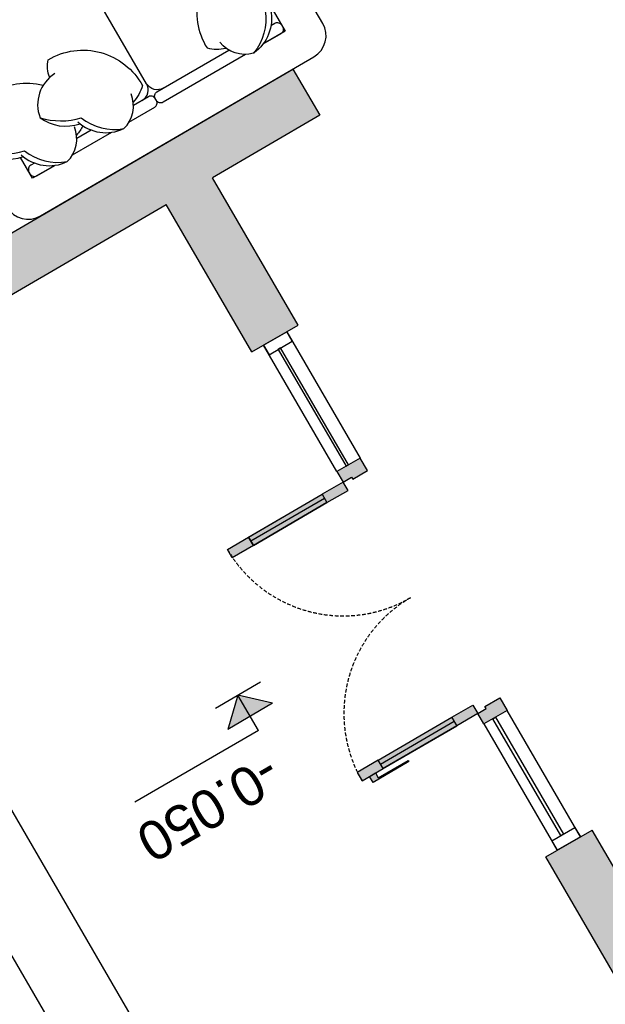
# Model space of a CAD drawing. Header units: millimetres. Extents: x 403824132 to 733479728, y 1974822364 to 2151530530.
# Drawn here: x 568631838 to 568634247, y 2063059367 to 2063063417 of the extents above; entities that cross this region are included whole.
import ezdxf
from ezdxf.enums import TextEntityAlignment as Align

# ---------------------------------------------------------------- set-up
doc = ezdxf.new("R2010")
doc.units = ezdxf.units.MM
doc.linetypes.add('HIDDEN', pattern=[0.75, 0.5, -0.25])
for name, color, linetype, lineweight in [('A-HATCH', 251, 'Continuous', 5), ('A-KY HIEU', 34, 'Continuous', 20), ('A-TEXT', 7, 'Continuous', 18), ('E- THAY', 9, 'Continuous', 20), ('E- Tuong', 4, 'Continuous', 13), ('E-NoiThat', 32, 'Continuous', 9), ('LD-CUA', 146, 'Continuous', 13), ('LD-THAY', 9, 'Continuous', 13)]:
    doc.layers.add(name, color=color, linetype=linetype, lineweight=lineweight)
doc.styles.add('A1-arial', font='arial.ttf')

# ---------------------------------------------------------------- blocks, each defined once
blk = doc.blocks.new('*U246')
h = blk.add_hatch(color=253)
h.dxf.hatch_style = 1
h.paths.add_polyline_path([(50, 450), (90, 450), (90, 550), (50, 550)])
h.paths.add_polyline_path([(50, 100), (90, 100), (90, 0), (50, 0)])
h = blk.add_hatch(color=253)
h.dxf.hatch_style = 1
h.paths.add_polyline_path([(1150, 100), (1110, 100), (1110, 0), (1150, 0)])
h.paths.add_polyline_path([(1150, 450), (1110, 450), (1110, 550), (1150, 550)])
h = blk.add_hatch(color=254)
h.dxf.hatch_style = 1
h.paths.add_polyline_path([(21.7, 344.5), (21.7, 514.1), (50, 514.1), (50, 485.9), (27.4, 485.9), (27.4, 344.5)])
h = blk.add_hatch(color=254)
h.dxf.hatch_style = 1
h.paths.add_polyline_path([(50, 450), (90, 450), (90, 100), (50, 100)])
h = blk.add_hatch(color=254)
h.dxf.hatch_style = 1
h.paths.add_polyline_path([(1110, 450), (1150, 450), (1150, 100), (1110, 100)])
h = blk.add_hatch(color=253)
h.dxf.hatch_style = 1
h.paths.add_polyline_path([(0, 0), (50, 0), (50, -40), (60, -40), (60, -110), (0, -110)])
h = blk.add_hatch(color=253)
h.dxf.hatch_style = 1
h.paths.add_polyline_path([(1200, 0), (1150, 0), (1150, -40), (1140, -40), (1140, -110), (1200, -110)])
at = {"linetype": 'Continuous'}
blk.add_line((70, 100), (70, 450), dxfattribs=at)
for p, q in [((90, 450), (90, 100)), ((1110, 450), (1110, 100)), ((1130, 100), (1130, 450))]:
    blk.add_line(p, q)
for points in [[(50, 450), (90, 450), (90, 550), (50, 550), (50, 450)], [(1150, 450), (1110, 450), (1110, 550), (1150, 550), (1150, 450)], [(50, 452.9), (50, 100)], [(1150, 452.9), (1150, 100)], [(50, 100), (90, 100), (90, 0), (50, 0), (50, 100)], [(1150, 100), (1110, 100), (1110, 0), (1150, 0), (1150, 100)]]:
    blk.add_lwpolyline(points)
at = {"linetype": 'HIDDEN', "ltscale": 30}
for points in [[(600, 0, 0.414214), (50, 550, 0.414214)], [(600, 0, -0.414214), (1150, 550, -0.414214)]]:
    blk.add_lwpolyline(points, format="xyb", dxfattribs=at)
for points in [[(21.7, 344.5), (21.7, 514.1), (50, 514.1), (50, 485.9), (27.4, 485.9), (27.4, 344.5)], [(50, 450), (90, 450), (90, 100), (50, 100)], [(1110, 450), (1150, 450), (1150, 100), (1110, 100)], [(0, 0), (50, 0), (50, -40), (60, -40), (60, -110), (0, -110)], [(1200, 0), (1150, 0), (1150, -40), (1140, -40), (1140, -110), (1200, -110)]]:
    blk.add_lwpolyline(points, close=True)
blk = doc.blocks.new('cotxaytho')
at = {"layer": 'A-KY HIEU'}
h = blk.add_hatch(color=256, dxfattribs=at)
h.paths.add_polyline_path([(200, 187.5), (0, 187.5), (0, 0)])
h.paths.add_polyline_path([(0, 187.5), (-200, 187.5), (0, 0)])
for p, q in [((0, 312.5), (0, 0)), ((0, 312.5), (1100, 312.5)), ((-200, 187.5), (0, 0)), ((-200, 187.5), (200, 187.5)), ((0, 0), (200, 187.5)), ((-200, 0), (200, 0))]:
    blk.add_line(p, q, dxfattribs=at)
at = {"color": 6, "style": 'A1-arial'}
blk.add_attdef('-0.050', (35, 401.7), '', height=250, dxfattribs=at)
blk = doc.blocks.new('taaa')
at = {"layer": 'E-NoiThat'}
for p, q in [((6871776.9, 59536), (6870476.9, 59536)), ((6870376.9, 59436), (6870376.9, 58836)), ((6871876.9, 58836), (6871876.9, 59436)), ((6870476.9, 58736), (6871076.9, 58736)), ((6871176.9, 58736), (6871776.9, 58736))]:
    blk.add_line(p, q, dxfattribs=at)
for points in [[(6870408.8, 59186.5, -0.14773), (6870554.9, 59272.4, -0.213343), (6870683.8, 59398.4, -0.178662)], [(6870565.1, 59336), (6870546.9, 59336, -0.414214), (6870526.9, 59356), (6870526.9, 59366, -0.414214), (6870546.9, 59386)], [(6870534.7, 59279.3, -0.306663), (6870683.8, 59398.4, -0.30633), (6870781.3, 59289.6, 0.872847)], [(6870546.9, 59386), (6870632.1, 59386, -0.414214)], [(6870715.3, 59386), (6871106.9, 59386, -0.414214), (6871126.9, 59366), (6871126.9, 59356, -0.414214), (6871106.9, 59336), (6870765.6, 59336, -0.414214)], [(6871269.2, 59386), (6871146.9, 59386, 0.414214), (6871126.9, 59366), (6871126.9, 59356, 0.414214), (6871146.9, 59336), (6871218.9, 59336, 0.414214)], [(6871449.8, 59279.3, 0.306663), (6871300.7, 59398.4, 0.30633), (6871203.3, 59289.6, -0.872847)], [(6871575.8, 59186.5, 0.14773), (6871429.6, 59272.4, 0.213343), (6871300.7, 59398.4, 0.178662)], [(6871719.2, 59279.3, 0.306663), (6871570, 59398.4, 0.30633), (6871472.6, 59289.6, -0.872847)], [(6871845.1, 59186.5, 0.14773), (6871699, 59272.4, 0.213343), (6871570, 59398.4, 0.178662)], [(6871621.7, 59386), (6871726.9, 59386), (6871726.9, 59287.7, 0.414214)], [(6871706.9, 59386), (6871621.7, 59386, 0.414214)], [(6871688.8, 59336), (6871706.9, 59336, 0.414214), (6871726.9, 59356), (6871726.9, 59366, 0.414214), (6871706.9, 59386)], [(6871076.9, 59336, -0.414214), (6871126.9, 59286), (6871126.9, 58786, -0.414214)], [(6871176.9, 59336, 0.414214), (6871126.9, 59286), (6871126.9, 58786, 0.414214)], [(6871419.4, 59336), (6871488.2, 59336, 0.414214)], [(6870526.8, 59063.5, 0.165541), (6870557.8, 58997.4, 0.425989), (6870838.6, 59283.9, 0.121523), (6870771.9, 59323.3, -7.115464)], [(6871457.7, 59063.5, -0.165541), (6871426.8, 58997.4, -0.425989), (6871145.9, 59283.9, -0.121523), (6871212.6, 59323.3, 7.115464)], [(6871440, 59303.8, -0.071865), (6871482, 59323.3, 7.115464)], [(6870552, 59060.4, -0.356772), (6870408.8, 59186.5, -0.249542), (6870538.6, 59290.3, 9.61688)], [(6871432.5, 59060.4, 0.356772), (6871575.8, 59186.5, 0.249542), (6871445.9, 59290.3, -9.61688)], [(6871701.8, 59060.4, 0.356772), (6871845.1, 59186.5, 0.249542), (6871715.3, 59290.3, -9.61688)], [(6870376.9, 58986, 0.414214), (6870426.9, 58936), (6870476.9, 58936, 0.414214), (6870526.9, 58986), (6870526.9, 59063.5)], [(6871727, 59063.5, -0.165541), (6871696.1, 58997.4, -0.200231), (6871497.6, 59077.9, -0.121523)], [(6871726.9, 59063.5), (6871726.9, 58986, 0.414214), (6871776.9, 58936), (6871826.9, 58936, 0.414214), (6871876.9, 58986)]]:
    blk.add_lwpolyline(points, format="xyb", dxfattribs=at)
for points in [[(6870526.9, 59287.7), (6870526.9, 59386), (6870632.1, 59386)], [(6871352.4, 59386), (6871538.6, 59386)]]:
    blk.add_lwpolyline(points, dxfattribs=at)
for centre, radius, start, end in [((6870476.9, 59436), 100, 90, 180), ((6871776.9, 59436), 100, 0, 90), ((6870476.9, 58836), 100, 180, 270), ((6871776.9, 58836), 100, 270, 0), ((6871076.9, 58786), 50, 270, 0), ((6871176.9, 58786), 50, 180, 270)]:
    blk.add_arc(centre, radius, start, end, dxfattribs=at)
blk = doc.blocks.new('sooffa')
at = {"layer": 'E- Tuong'}
blk.add_blockref('taaa', (2357.4, 1519.2), dxfattribs=at)
blk = doc.blocks.new('TANG 1 BT3')
at = {"layer": 'A-HATCH'}
h = blk.add_hatch(color=256, dxfattribs=at)
h.dxf.hatch_style = 1
h.paths.add_polyline_path([(7080585, 935785.8), (7080365, 935785.8), (7080365, 934096.1), (7080365, 934096.1), (7080585, 934096.1)])
h.paths.add_polyline_path([(7080365, 945515.8), (7076585.1, 945515.8), (7076585.1, 945515.8), (7076585.1, 945295.8), (7080365, 945295.8)])
h.paths.add_polyline_path([(7076585.1, 945515.8), (7073665.1, 945515.8), (7073665.1, 945295.8), (7073975.1, 945295.8), (7073975.1, 945004.8), (7074085.1, 945004.8), (7074085.1, 945295.8), (7076585.1, 945295.8)])
h.paths.add_polyline_path([(7072465.1, 945515.8), (7072085.1, 945515.8), (7072085.1, 945295.8), (7072465.1, 945295.8)])
h.paths.add_polyline_path([(7072085.1, 945295.8), (7071975.1, 945295.8), (7071865.1, 945295.8), (7071865.1, 941915.9), (7072085.1, 941915.9), (7072085.1, 942949.8), (7072235.1, 942949.8), (7072235.1, 941805.9), (7072085.1, 941805.9), (7072085.1, 941695.9), (7073065.1, 941695.9), (7073065.1, 941805.9), (7072290.1, 941805.9), (7072290.1, 943004.8), (7072085.1, 943004.8), (7072085.1, 944094.8), (7073975.1, 944094.8), (7073975.1, 941805.9), (7073865.1, 941805.9), (7073865.1, 941695.9), (7074185.1, 941695.9), (7074185.1, 941805.9), (7074085.1, 941805.9), (7074085.1, 944304.8), (7073975.1, 944304.8), (7073975.1, 944204.8), (7072085.1, 944204.8)])
h.paths.add_polyline_path([(7072085.1, 941695.9), (7071865.1, 941695.9), (7071865.1, 940680.9), (7072085.1, 940680.9)])
h.paths.add_polyline_path([(7076365.1, 941805.9), (7075085.1, 941805.9), (7075085.1, 941695.9), (7076365.1, 941695.9)])
h.paths.add_polyline_path([(7080585, 942345.8), (7080365, 942345.8), (7080365, 941915.9), (7080475, 941915.9), (7080585, 941915.9)])
h.paths.add_polyline_path([(7080805, 942115.8), (7080585, 942115.8), (7080585, 941915.9), (7080585, 941695.9), (7080242.6, 941695.9), (7080242.6, 941475.8), (7080804.9, 941475.8)])
h.paths.add_polyline_path([(7080585, 945295.8), (7080585, 945295.8), (7080365, 945295.8), (7080365, 944845.8), (7080585, 944845.8)])
h.paths.add_polyline_path([(7080585, 937895.8), (7078785, 937895.8), (7078785, 938595.8), (7078565, 938595.8), (7078565, 937895.8), (7078055.1, 937895.8), (7078055.1, 937675.8), (7080365, 937675.8), (7080365, 937185.8), (7080585, 937185.8)])
h.paths.add_polyline_path([(7080805.5, 938115.8), (7080242.5, 938115.8), (7080242.5, 937895.8), (7080585, 937895.8), (7080585, 937895.8), (7080585, 937675.8), (7080585, 937475.8), (7080805.5, 937475.8)])
h.paths.add_polyline_path([(7076365.1, 937895.8), (7075965.1, 937895.8), (7075965.1, 937785.8), (7076075.1, 937785.8), (7076075.1, 934375.7), (7076555.1, 934375.7), (7076555.1, 934485.7), (7076185.1, 934485.7), (7076185.1, 937675.8), (7076365.1, 937675.8)])
h.paths.add_polyline_path([(7075065.1, 937895.8), (7072085.1, 937895.8), (7072085.1, 937895.8), (7072085.1, 937785.8), (7075065.1, 937785.8)])
h.paths.add_polyline_path([(7072290.1, 937785.8), (7072235.1, 937785.8), (7072235.1, 937240.8), (7072085.1, 937240.8), (7072085.1, 937185.8), (7072290.1, 937185.8)])
h.paths.add_polyline_path([(7072085.1, 937675.8), (7072085.1, 937675.8), (7071865.1, 937675.8), (7071865.1, 936985.8), (7072085.1, 936985.8)])
h.paths.add_polyline_path([(7072085.1, 938910.8), (7071865.1, 938910.8), (7071865.1, 937895.8), (7071975.1, 937895.8), (7072085.1, 937895.8)])
h.paths.add_polyline_path([(7072085.1, 936185.8), (7071865.1, 936185.8), (7071865.1, 934842.7), (7072085.1, 934842.7)])
h.paths.add_polyline_path([(7072085.1, 932721.5), (7071865.1, 932721.5), (7071865.1, 932096.5), (7072085.1, 932096.5)])
h.paths.add_polyline_path([(7074245.3, 932096.5), (7072085.1, 932096.5), (7072085.1, 931876.5), (7074245.3, 931876.5)])
h.paths.add_polyline_path([(7073958.8, 931876.5), (7073848.8, 931876.5), (7073848.8, 931766.5), (7073468.8, 931766.5), (7073468.8, 931876.5), (7073358.8, 931876.5), (7073358.8, 931656.5), (7073958.8, 931656.5)])
h.paths.add_polyline_path([(7076933.8, 931876.5), (7076823.8, 931876.5), (7076823.8, 931766.5), (7076443.8, 931766.5), (7076443.8, 931876.5), (7076333.8, 931876.5), (7076333.8, 931656.5), (7076933.8, 931656.5)])
h.paths.add_polyline_path([(7078065.3, 932096.5), (7076585.1, 932096.5), (7076585.1, 931876.5), (7078065.3, 931876.5)])
h.paths.add_polyline_path([(7076365.1, 932096.5), (7076045.3, 932096.5), (7076045.3, 931876.5), (7076365.1, 931876.5)])
h.paths.add_polyline_path([(7078831.4, 932351.4), (7078687.1, 932517.4), (7078203, 932096.5), (7078285.3, 932096.5), (7078285.3, 931876.5)])
h.paths.add_polyline_path([(7080585, 933876.1), (7080365, 933876.1), (7080365, 933976.4), (7079894.5, 933567.2), (7080038.8, 933401.2)])
h.paths.add_polyline_path([(7080365, 941695.9), (7080365, 941915.9), (7080365, 941915.9), (7076585.1, 941915.9), (7076585.1, 941915.9), (7076585.1, 941695.9), (7078565, 941695.9), (7078565, 940995.8), (7078785, 940995.8), (7078785, 941695.9), (7080365, 941695.9)])
at = {"layer": 'E- THAY'}
for p, q in [((7080585.2, 941375.9), (7080585.2, 938215.8)), ((7080885.1, 941375.8), (7080885.1, 938215.8))]:
    blk.add_line(p, q, dxfattribs=at)
at = {"layer": 'E- Tuong'}
for p, q in [((7078565, 941695.9), (7078565, 940995.8)), ((7078785, 941695.9), (7078785, 940995.8)), ((7078785, 940995.8), (7078565, 940995.8)), ((7078565, 938595.8), (7078565, 937895.8)), ((7078785, 938595.8), (7078565, 938595.8)), ((7078785, 938595.8), (7078785, 937895.8)), ((7078055.1, 937895.8), (7078055.1, 937895.8)), ((7078055.1, 937675.8), (7078055.1, 937895.8)), ((7078055.1, 937895.8), (7078565, 937895.8)), ((7080585, 937895.8), (7078785, 937895.8)), ((7080365, 937675.8), (7078055.1, 937675.8))]:
    blk.add_line(p, q, dxfattribs=at)
at = {"layer": 'LD-CUA'}
for points in [[(7078620, 940395.8), (7078730, 940395.8), (7078730, 940995.8), (7078620, 940995.8)], [(7078620, 940995.8), (7078730, 940995.8), (7078730, 940951), (7078620, 940951)], [(7078675, 940951), (7078687.1, 940951), (7078687.1, 940395.8), (7078675, 940395.8)], [(7078620, 939195.8), (7078730, 939195.8), (7078730, 938595.8), (7078620, 938595.8)], [(7078675, 938640.7), (7078687.1, 938640.7), (7078687.1, 939195.8), (7078675, 939195.8)], [(7078620, 938595.8), (7078730, 938595.8), (7078730, 938640.7), (7078620, 938640.7)]]:
    blk.add_lwpolyline(points, close=True, dxfattribs=at)
at = {"layer": 'A-KY HIEU'}
ref = blk.add_blockref('cotxaytho', (7079544, 939785.8), dxfattribs=dict(at, xscale=0.5333333333255724, yscale=0.5333333333255724, zscale=0.5333333333255724))
ref.add_attrib('-0.050', '-0.050', dxfattribs={"layer": 'A-TEXT', "color": 6, "height": 160, "style": 'A1-arial'}).set_placement((7079562.7, 940000.1), align=Align.BOTTOM_LEFT)
at = {"layer": 'E- Tuong'}
blk.add_blockref('sooffa', (205120.7, 876620.6), dxfattribs=at)
at = {"layer": 'LD-CUA', "rotation": 270}
blk.add_blockref('*U246', (7078730, 940395.8), dxfattribs=at)
blk = doc.blocks.new('MBT1 BT3')
at = {"layer": 'LD-THAY'}
blk.add_blockref('TANG 1 BT3', (2585.6, 0), dxfattribs=at)

msp = doc.modelspace()

# ---------------------------------------------------------------- block references
at = {"layer": 'LD-THAY', "xscale": 1.001380112430792, "yscale": 1.001380112430792, "zscale": 1.001380112430792, "rotation": 210.1906985406665}
msp.add_blockref('MBT1 BT3', (574289417.1, 2067440443.2, -0.1), dxfattribs=at)

# ---------------------------------------------------------------- next in the draw order: block references
msp.add_blockref('MBT1 BT3', (574289417.1, 2067440443.2, -0.1), dxfattribs=at)

doc.saveas('drawing.dxf')
